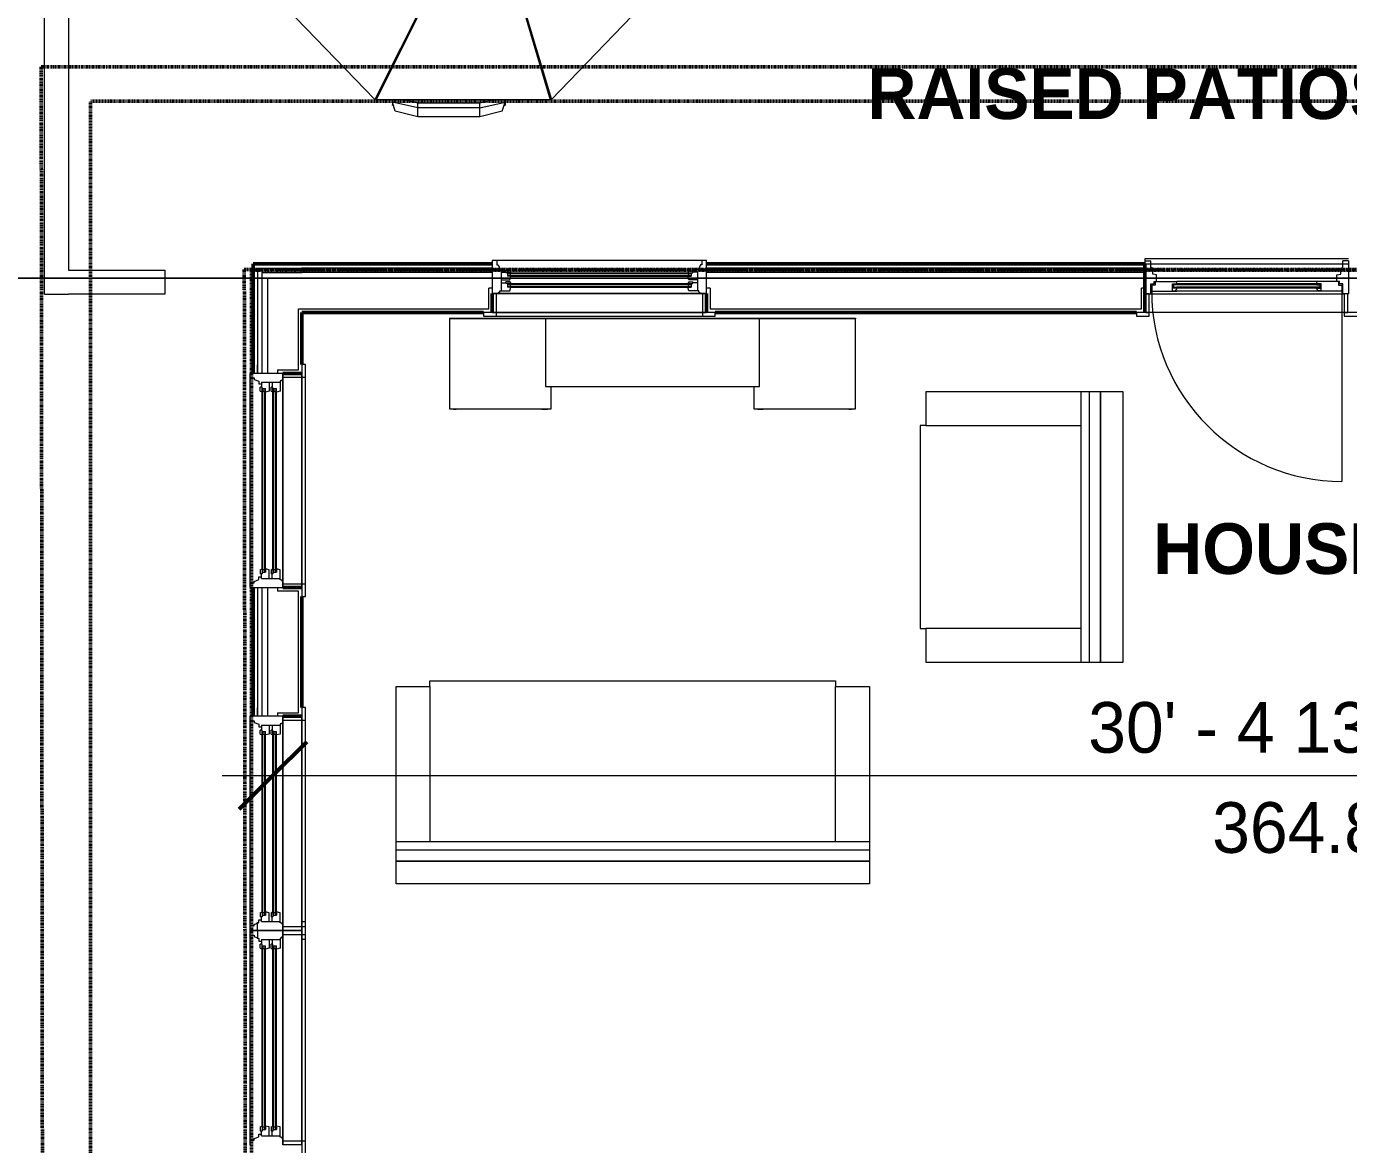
# Model space of a CAD drawing. Header units: inches. Extents: x -4266 to -1814, y 9706 to 12441.
# Drawn here: x -3872.1 to -3637.5, y 11933.4 to 12131.8 of the extents above; entities that cross this region are included whole.
import ezdxf

# ---------------------------------------------------------------- set-up
doc = ezdxf.new("R2010")
doc.units = ezdxf.units.IN
doc.header["$MEASUREMENT"] = 0
doc.linetypes.add('Dash 1_16_', pattern=[0.125, 0.0625, -0.0625])
doc.linetypes.add('Double Dash 3_8_', pattern=[1, 0.375, -0.125, 0.125, -0.125, 0.125, -0.125])
for name, color, linetype, lineweight in [('A-ANNO-DIMS', 211, 'Continuous', 9), ('A-ANNO-DIMS-96', 211, 'Continuous', 9), ('A-ANNO-NOTE', 131, 'Continuous', 9), ('A-DOOR-1', 7, 'Continuous', 9), ('A-DOOR-2', 50, 'Continuous', 20), ('A-DOOR-FRAM-1', 50, 'Continuous', 20), ('A-DOOR-FRAM-2', 7, 'Continuous', 9), ('A-DOOR-GLAZ-1', 7, 'Continuous', 9), ('A-FLOR-2', 10, 'Continuous', 13), ('A-GLAZ-1', 7, 'Continuous', 9), ('A-GLAZ-2', 50, 'Continuous', 20), ('A-WALL-3', 250, 'Continuous', 50), ('A-WALL-4', 10, 'Continuous', 13), ('C-PROP-LINE-1', 250, 'Double Dash 3_8_', 50), ('C-PROP-LINE-2', 91, 'Dash 1_16_', 50), ('G-ANNO-TEXT', 231, 'Continuous', 9), ('I-FURN', 30, 'Continuous', 9), ('I-FURN-1', 7, 'Continuous', 9)]:
    doc.layers.add(name, color=color, linetype=linetype, lineweight=lineweight)
doc.styles.add('Century Gothic', font='ufonts.com_century-gothic.ttf', dxfattribs={"height": 9})
doc.styles.add('Century Gothic_B', font='GOTHICB.TTF', dxfattribs={"height": 9})
doc.dimstyles.new('OD__1_16__Tol__', dxfattribs={"dimscale": 12, "dimtxt": 9.397514, "dimasz": 1, "dimexe": 0.75, "dimexo": 0.5, "dimgap": 0.125, "dimtad": 1, "dimdec": 4, "dimrnd": 0.0625, "dimzin": 3, "dimdsep": 46, "dimlunit": 4, "dimtxsty": 'Century Gothic', "dimblk1": 'OBLIQUE', "dimblk2": 'OBLIQUE', "dimsah": 1, "dimcen": 0.09, "dimdle": 0.75, "dimazin": 0, "dimtfac": 1, "dimtdec": 4, "dimtix": 1, "dimtmove": 0, "dimatfit": 3, "dimfxl": 1, "dimtvp": 1, "dimtfill": 1, "dimfrac": 2, "dimtolj": 1, "dimtzin": 0, "dimarcsym": 2})

# ---------------------------------------------------------------- blocks, each defined once
blk = doc.blocks.new('DIMBLOCK18-FLOOR PLAN - 1ST FLOOR')
at = {"layer": 'A-ANNO-DIMS-96', "lineweight": 50}
for p, q in [((-4038.48, 12087.19), (-4044.48, 12093.19)), ((-4038.48, 12087.19), (-4032.48, 12081.19)), ((-4038.48, 11782.99), (-4044.48, 11788.99)), ((-4038.48, 11782.99), (-4032.48, 11776.99))]:
    blk.add_line(p, q, dxfattribs=at)
at = {"layer": 'A-ANNO-DIMS-96'}
for p, q in [((-2526.32, 12087.19), (-4047.48, 12087.19)), ((-4038.48, 11782.99), (-4038.48, 12087.19)), ((-4038.48, 12087.19), (-2526.32, 12087.19)), ((-3753.32, 11782.99), (-4047.48, 11782.99)), ((-4038.48, 11782.99), (-3753.32, 11782.99))]:
    blk.add_line(p, q, dxfattribs=at)
at = {"layer": 'A-ANNO-DIMS-96', "color": 0, "char_height": 9, "attachment_point": 1, "rotation": 90, "line_spacing_factor": 0.984502, "style": 'Century Gothic', "bg_fill": 3, "box_fill_scale": 1.25, "bg_fill_color": 256, "bg_fill_true_color": 13158600, "bg_fill_transparency": 0}
for s, insert, width in [('25\' - 4 3/16"', (-4051.52, 11900.86), 82.1611), ('304.2', (-4033.75, 11919.35), 37.7691)]:
    blk.add_mtext(s, dxfattribs=dict(at, insert=insert, width=width))
blk = doc.blocks.new('_Oblique')
at = {"color": 0, "linetype": 'ByBlock', "lineweight": -2}
blk.add_line((-0.5, -0.5), (0.5, 0.5), dxfattribs=at)
blk = doc.blocks.new('DIMBLOCK32-FLOOR PLAN - 1ST FLOOR')
at = {"layer": 'A-ANNO-DIMS-96', "lineweight": 50}
for p, q in [((-3828.32, 11998.88), (-3822.32, 12004.88)), ((-3463.52, 11998.88), (-3457.52, 12004.88)), ((-3828.32, 11998.88), (-3834.32, 11992.88)), ((-3463.52, 11998.88), (-3469.52, 11992.88))]:
    blk.add_line(p, q, dxfattribs=at)
at = {"layer": 'A-ANNO-DIMS-96'}
for p, q in [((-3828.32, 12001.37), (-3828.32, 11989.88)), ((-3828.32, 11998.88), (-3828.32, 12001.37)), ((-3463.52, 12001.37), (-3463.52, 11989.88)), ((-3463.52, 11998.88), (-3463.52, 12001.37)), ((-3837.32, 11998.88), (-3463.52, 11998.88))]:
    blk.add_line(p, q, dxfattribs=at)
at = {"layer": 'A-ANNO-DIMS-96', "color": 0, "char_height": 9, "attachment_point": 1, "line_spacing_factor": 0.984502, "style": 'Century Gothic', "bg_fill": 3, "box_fill_scale": 1.25, "bg_fill_color": 256, "bg_fill_true_color": 13158600, "bg_fill_transparency": 0}
for s, insert, width in [('30\' - 4 13/16"', (-3683.66, 12011.92), 90.5741), ('364.8', (-3661.66, 11994.15), 37.7691)]:
    blk.add_mtext(s, dxfattribs=dict(at, insert=insert, width=width))
blk = doc.blocks.new('Outdoor Table01 - 02ZUTB01_dwg-2525485-FLOOR PLAN - 1ST FLOOR')
at = {"layer": 'I-FURN'}
for p, q in [((-11, 40.99), (-11.5, 39.37)), ((-7, 40.37), (-11.5, 39.37)), ((-11.42, 39.62), (-11.5, 40)), ((-11.5, 39.5), (-11.5, 40)), ((-7, 41.99), (-11, 40.99)), ((-7, 41.99), (4, 41.99)), ((-7, 41.99), (-7, 40.37)), ((-7, 40.37), (4, 40.37)), ((-7, 40.37), (-7, 39.5)), ((4, 41.99), (8, 40.99)), ((4, 41.99), (4, 40.37)), ((4, 40.37), (8.5, 39.37)), ((4, 40.37), (4, 39.5)), ((8.5, 39.37), (8, 40.99)), ((8.5, 40), (8.42, 39.62)), ((8.5, 39.5), (8.5, 40)), ((-37.47, 16.26), (-15.64, 38.89)), ((4, 0), (-15.64, 38.89)), ((-15.38, 39), (4, 0)), ((-15.38, 39), (15.49, 39)), ((-11.49, 39.42), (-11.5, 39.5)), ((-11.5, 39.37), (-11.5, 39)), ((-11.42, 39), (-11.46, 39.24)), ((-7, 39.5), (-9.25, 39)), ((4, 39.5), (-7, 39.5)), ((6.25, 39), (4, 39.5)), ((4, 0), (15.49, 39)), ((4, 0), (15.74, 38.89)), ((8.46, 39.24), (8.42, 39)), ((8.5, 39.5), (8.49, 39.42)), ((8.5, 39.37), (8.5, 39)), ((15.74, 38.89), (37.57, 16.26)), ((-11.5, 30.7), (-11.5, 31.19)), ((-7.56, 23.27), (-7.74, 23.24)), ((10.22, 20.61), (10.1, 20.71)), ((4, 0), (-37.57, 16)), ((-37.57, -16), (-37.57, 16)), ((4, 0), (-37.47, 16.26)), ((4, 0), (37.57, 16.26)), ((4, 0), (37.68, 16)), ((37.68, 16), (37.68, -16)), ((-43.99, 6), (-42.99, 10)), ((-41.37, 10.5), (-42.99, 10)), ((-42.37, 6), (-41.37, 10.5)), ((-41.5, 10.5), (-42, 10.5)), ((-42, 10.5), (-41.62, 10.42)), ((-41.42, 10.49), (-41.5, 10.5)), ((-40.56, 10.23), (-41.5, 6)), ((-41.37, 10.5), (-40.5, 10.5)), ((-38.5, 10), (-41.24, 10.46)), ((-40.56, 10.21), (-39.5, 10)), ((-40.5, 10.5), (-40.54, 10.34)), ((-39.7, 10.2), (-40, 10.5)), ((-40, 10.5), (-39, 10.5)), ((-38.5, 10), (-39.5, 10)), ((-38.5, 10), (-39, 10.5)), ((-39, 10.5), (-37.57, 10.5)), ((-39, 10.5), (-37.57, 10.5)), ((-38.5, 10), (-39, 6)), ((-37.57, 10.31), (-38.5, 10)), ((-23.32, 10.71), (-23.39, 10.54)), ((23.61, 9.5), (24, 9.5)), ((37.68, 9.44), (38, 9.5)), ((37.68, 9.5), (38, 9.5)), ((38.99, 9), (37.68, 9.4)), ((20.51, 7.84), (20.45, 7.97)), ((38.37, 5), (37.68, 8.11)), ((38.99, 9), (39.99, 5)), ((-43.99, -5), (-43.99, 6)), ((-43.99, 6), (-42.37, 6)), ((-42.37, -5), (-42.37, 6)), ((-42.37, 6), (-41.5, 6)), ((-41.5, 6), (-41.5, -5)), ((-39, 6), (-39, -5)), ((-37.57, 6), (-39, 6)), ((38.37, 5), (37.68, 5)), ((39.99, 5), (38.37, 5)), ((38.37, 5), (38.37, -6)), ((39.99, 5), (39.99, -6)), ((4, 0), (-37.57, -16)), ((4, 0), (-37.47, -16.26)), ((4, 0), (-15.64, -38.89)), ((4, 0), (-15.38, -39)), ((4, 0), (15.49, -39)), ((4, 0), (37.68, -16)), ((4, 0), (37.57, -16.26)), ((4, 0), (15.74, -38.89)), ((-43.99, -5), (-42.99, -9)), ((-43.99, -5), (-42.37, -5)), ((-42.37, -5), (-41.37, -9.5)), ((-42.37, -5), (-41.5, -5)), ((-41.5, -5), (-40.56, -9.23)), ((-39, -5), (-38.5, -9)), ((-39, -5), (-37.57, -5)), ((38.37, -6), (37.68, -9.11)), ((38.37, -6), (37.68, -6)), ((39.99, -6), (38.37, -6)), ((39.99, -6), (38.99, -10)), ((-42.99, -9), (-41.37, -9.5)), ((-38.5, -9), (-41.24, -9.46)), ((-39.5, -9), (-40.56, -9.21)), ((-40.54, -9.34), (-40.5, -9.5)), ((-40, -9.5), (-39.7, -9.2)), ((-39.5, -9), (-38.5, -9)), ((-39, -9.5), (-38.5, -9)), ((-37.57, -9.31), (-38.5, -9)), ((20.45, -7.97), (20.51, -7.84)), ((-41.62, -9.42), (-42, -9.5)), ((-41.5, -9.5), (-42, -9.5)), ((-41.42, -9.49), (-41.5, -9.5)), ((-41.37, -9.5), (-40.5, -9.5)), ((-39, -9.5), (-40, -9.5)), ((-37.57, -9.5), (-39, -9.5)), ((-37.57, -9.5), (-39, -9.5)), ((-23.39, -10.54), (-23.32, -10.71)), ((25.68, -10.5), (26.1, -10.5)), ((38.99, -10), (37.68, -10.4)), ((38, -10.5), (37.68, -10.44)), ((37.68, -10.5), (38, -10.5)), ((-15.64, -38.89), (-37.47, -16.26)), ((37.57, -16.26), (15.74, -38.89)), ((10.1, -20.71), (10.22, -20.61)), ((-7.74, -23.24), (-7.56, -23.27)), ((-8, -23.77), (-8, -24.14)), ((-12.5, -32.68), (-12.5, -33.2)), ((15.49, -39), (-15.38, -39)), ((-12.5, -39.37), (-12.5, -39)), ((-12, -40.99), (-12.5, -39.37)), ((-8, -40.37), (-12.5, -39.37)), ((-12.49, -39.42), (-12.5, -39.5)), ((-12.5, -39.5), (-12.5, -40)), ((-12.5, -40), (-12.42, -39.62)), ((-12.42, -39), (-12.46, -39.24)), ((-10.25, -39), (-8, -39.5)), ((-8, -39.5), (3, -39.5)), ((-8, -40.37), (-8, -39.5)), ((3, -39.5), (5.25, -39)), ((3, -40.37), (7.5, -39.37)), ((3, -40.37), (3, -39.5)), ((7, -40.99), (7.5, -39.37)), ((7.42, -39), (7.46, -39.24)), ((7.42, -39.62), (7.5, -40)), ((7.49, -39.42), (7.5, -39.5)), ((7.5, -39.37), (7.5, -39)), ((7.5, -39.5), (7.5, -40)), ((-8, -41.99), (-12, -40.99)), ((3, -40.37), (-8, -40.37)), ((-8, -41.99), (-8, -40.37)), ((3, -41.99), (-8, -41.99)), ((3, -41.99), (3, -40.37)), ((7, -40.99), (3, -41.99))]:
    blk.add_line(p, q, dxfattribs=at)

msp = doc.modelspace()

# ---------------------------------------------------------------- linework, layer by layer
at = {"layer": 'C-PROP-LINE-1'}
msp.add_line((-3869.44796, 12124.68951), (-1910.89642, 12124.68951), dxfattribs=at)
at = {"layer": 'C-PROP-LINE-2'}
msp.add_line((-2636.92374, 12118.5894), (-3860.72374, 12118.5894), dxfattribs=at)

# ---------------------------------------------------------------- block references
msp.add_blockref('Outdoor Table01 - 02ZUTB01_dwg-2525485-FLOOR PLAN - 1ST FLOOR', (-3794.63759, 12157.7894))

# ---------------------------------------------------------------- texts
at = {"layer": 'A-ANNO-NOTE', "insert": (-3722.83509, 12124.41167), "char_height": 9, "width": 108.474, "attachment_point": 1, "style": 'Century Gothic_B'}
msp.add_mtext('RAISED PATIOS', dxfattribs=at)

# ---------------------------------------------------------------- dimensions: what is measured, and where the dimension line sits
at = {"layer": 'A-ANNO-DIMS'}
dim = msp.add_linear_dim(base=(-4038.48434, 12087.1894), p1=(-3747.32374, 11782.9894), p2=(-2520.32374, 12087.1894), angle=90, dimstyle='OD__1_16__Tol__', override={"dimpost": '<>\\X', "dimfxl": 1264.146605}, dxfattribs=at)
dim.commit()
dim.dimension.update_dxf_attribs({"geometry": 'DIMBLOCK18-FLOOR PLAN - 1ST FLOOR', "text_midpoint": (-4038.48434, 11935.0894)})

# ---------------------------------------------------------------- next in the draw order: linework, layer by layer
at = {"layer": 'A-DOOR-1'}
msp.add_line((-3638.64874, 12084.84565), (-3638.64874, 12051.09565), dxfattribs=at)
msp.add_arc((-3638.64874, 12084.84565), 33.75, 180, 270, dxfattribs=at)
at = {"layer": 'A-DOOR-2'}
for p, q in [((-3671.78238, 12085.91865), (-3672.39874, 12085.9079)), ((-3672.39874, 12085.9079), (-3672.39874, 12084.84565)), ((-3672.39874, 12084.84565), (-3667.96124, 12084.84565)), ((-3671.78238, 12086.56415), (-3671.78238, 12085.91865)), ((-3671.78238, 12086.56415), (-3667.96124, 12086.56415)), ((-3668.71124, 12086.1579), (-3667.96124, 12086.1579)), ((-3668.71124, 12084.84565), (-3668.71124, 12086.1579)), ((-3667.96124, 12085.4079), (-3668.71124, 12085.4079)), ((-3668.71124, 12084.9079), (-3668.19727, 12084.9079)), ((-3668.71124, 12084.84565), (-3668.71124, 12084.9079)), ((-3668.19727, 12084.9079), (-3667.99224, 12085.1599)), ((-3667.99224, 12085.1599), (-3667.96124, 12085.3459)), ((-3667.96124, 12086.2519), (-3667.99158, 12086.56415)), ((-3643.08624, 12086.5644), (-3667.96124, 12086.5644)), ((-3667.96124, 12086.1579), (-3667.96124, 12086.2519)), ((-3667.96124, 12085.3459), (-3667.96124, 12085.4079)), ((-3643.08624, 12084.84565), (-3667.96124, 12084.84565)), ((-3639.26509, 12086.56415), (-3643.08624, 12086.56415)), ((-3643.08624, 12086.2519), (-3643.05589, 12086.56415)), ((-3643.08624, 12086.1579), (-3643.08624, 12086.2519)), ((-3642.33624, 12086.1579), (-3643.08624, 12086.1579)), ((-3643.08624, 12085.4079), (-3642.33624, 12085.4079)), ((-3643.08624, 12085.3459), (-3643.08624, 12085.4079)), ((-3643.05524, 12085.1599), (-3643.08624, 12085.3459)), ((-3638.64874, 12084.84565), (-3643.08624, 12084.84565)), ((-3642.85021, 12084.9079), (-3643.05524, 12085.1599)), ((-3642.33624, 12084.9079), (-3642.85021, 12084.9079)), ((-3642.33624, 12084.84565), (-3642.33624, 12086.1579)), ((-3642.33624, 12084.84565), (-3642.33624, 12084.9079)), ((-3639.26509, 12086.56415), (-3639.26509, 12085.91865)), ((-3639.26509, 12085.91865), (-3638.64874, 12085.9079)), ((-3638.64874, 12085.9079), (-3638.64874, 12084.84565))]:
    msp.add_line(p, q, dxfattribs=at)
at = {"layer": 'A-DOOR-FRAM-1'}
for p, q in [((-3637.46124, 12090.59565), (-3673.58624, 12090.59565)), ((-3673.58624, 12090.59565), (-3673.58624, 12089.6894)), ((-3673.58624, 12090.2519), (-3673.58624, 12084.3769)), ((-3673.58624, 12090.2519), (-3672.55499, 12090.2519)), ((-3672.55499, 12089.13025), (-3672.55499, 12090.2519)), ((-3638.49249, 12089.13025), (-3638.49249, 12090.2519)), ((-3637.46124, 12090.2519), (-3638.49249, 12090.2519)), ((-3637.46124, 12090.2519), (-3637.46124, 12084.3769)), ((-3675.21124, 12088.9394), (-3673.58624, 12088.9394)), ((-3672.21124, 12088.88955), (-3672.55499, 12089.13025)), ((-3672.21124, 12087.8884), (-3672.21124, 12088.88955)), ((-3671.52374, 12087.73322), (-3672.21124, 12087.8884)), ((-3671.52374, 12086.5959), (-3671.52374, 12087.73322)), ((-3639.52374, 12087.73322), (-3638.83624, 12087.8884)), ((-3639.52374, 12086.5959), (-3639.52374, 12087.73322)), ((-3638.83624, 12088.88955), (-3638.49249, 12089.13025)), ((-3638.83624, 12087.8884), (-3638.83624, 12088.88955)), ((-3672.55499, 12086.1589), (-3671.97624, 12086.1589)), ((-3672.55499, 12084.3769), (-3672.55499, 12086.1589)), ((-3671.97624, 12086.1589), (-3671.97624, 12086.5959)), ((-3671.97624, 12086.5959), (-3671.52374, 12086.5959)), ((-3639.07124, 12086.5959), (-3639.52374, 12086.5959)), ((-3639.07124, 12086.1589), (-3639.07124, 12086.5959)), ((-3638.49249, 12086.1589), (-3639.07124, 12086.1589)), ((-3638.49249, 12084.3769), (-3638.49249, 12086.1589)), ((-3673.21124, 12084.3769), (-3673.58624, 12084.3769)), ((-3673.58624, 12084.3769), (-3672.55499, 12084.3769)), ((-3673.58624, 12084.3769), (-3673.46124, 12084.3769)), ((-3672.83624, 12084.3769), (-3638.21124, 12084.3769)), ((-3637.46124, 12084.3769), (-3638.49249, 12084.3769)), ((-3637.58624, 12084.3769), (-3637.46124, 12084.3769))]:
    msp.add_line(p, q, dxfattribs=at)
at = {"layer": 'A-DOOR-FRAM-2'}
for p, q in [((-3672.83624, 12084.3769), (-3673.46124, 12084.3769)), ((-3673.46124, 12084.3769), (-3673.46124, 12081.0644)), ((-3672.83624, 12081.0644), (-3672.83624, 12084.3769)), ((-3637.58624, 12084.3769), (-3638.21124, 12084.3769)), ((-3638.21124, 12084.3769), (-3638.21124, 12081.0644)), ((-3637.58624, 12081.0644), (-3637.58624, 12084.3769)), ((-3672.83624, 12081.0644), (-3675.08624, 12081.0644)), ((-3675.08624, 12081.0644), (-3675.08624, 12080.4394)), ((-3675.08624, 12080.4394), (-3672.83624, 12080.4394)), ((-3673.46124, 12081.0644), (-3672.83624, 12081.0644)), ((-3672.83624, 12080.4394), (-3672.83624, 12081.0644)), ((-3638.21124, 12081.0644), (-3637.58624, 12081.0644)), ((-3635.96124, 12081.0644), (-3638.21124, 12081.0644)), ((-3638.21124, 12081.0644), (-3638.21124, 12080.4394)), ((-3638.21124, 12080.4394), (-3635.96124, 12080.4394))]:
    msp.add_line(p, q, dxfattribs=at)
at = {"layer": 'A-DOOR-GLAZ-1'}
for p, q in [((-3667.96124, 12086.0019), (-3668.71124, 12086.0019)), ((-3668.71124, 12085.5644), (-3667.96124, 12085.5644)), ((-3668.50124, 12086.0019), (-3668.50124, 12085.5644)), ((-3643.08624, 12086.15815), (-3667.96124, 12086.15815)), ((-3643.08624, 12086.0019), (-3667.96124, 12086.0019)), ((-3643.08624, 12085.5644), (-3667.96124, 12085.5644)), ((-3643.08624, 12085.40815), (-3667.96124, 12085.40815)), ((-3643.08624, 12086.0019), (-3642.33624, 12086.0019)), ((-3642.33624, 12085.5644), (-3643.08624, 12085.5644)), ((-3642.54624, 12086.0019), (-3642.54624, 12085.5644))]:
    msp.add_line(p, q, dxfattribs=at)
at = {"layer": 'A-FLOR-2'}
msp.add_line((-3847.52374, 12087.1894), (-3831.82374, 12087.1894), dxfattribs=at)
at = {"layer": 'A-GLAZ-1'}
for p, q in [((-3786.70342, 12088.0019), (-3786.10967, 12088.0019)), ((-3786.70342, 12087.6269), (-3786.10967, 12087.6269)), ((-3786.23467, 12088.0019), (-3786.23467, 12087.6269)), ((-3786.10967, 12088.1269), (-3754.71124, 12088.1269)), ((-3786.10967, 12088.0019), (-3754.71124, 12088.0019)), ((-3786.10967, 12087.6269), (-3754.71124, 12087.6269)), ((-3786.10967, 12087.5019), (-3754.71124, 12087.5019)), ((-3754.11749, 12088.0019), (-3754.71124, 12088.0019)), ((-3754.11749, 12087.6269), (-3754.71124, 12087.6269)), ((-3754.58624, 12088.0019), (-3754.58624, 12087.6269)), ((-3786.70342, 12086.0644), (-3786.10967, 12086.0644)), ((-3786.70342, 12085.6894), (-3786.10967, 12085.6894)), ((-3786.23467, 12086.0644), (-3786.23467, 12085.6894)), ((-3786.10967, 12086.1894), (-3754.71124, 12086.1894)), ((-3786.10967, 12086.0644), (-3754.71124, 12086.0644)), ((-3786.10967, 12085.6894), (-3754.71124, 12085.6894)), ((-3786.10967, 12085.5644), (-3754.71124, 12085.5644)), ((-3754.11749, 12086.0644), (-3754.71124, 12086.0644)), ((-3754.11749, 12085.6894), (-3754.71124, 12085.6894)), ((-3754.58624, 12086.0644), (-3754.58624, 12085.6894)), ((-3751.46124, 12084.4394), (-3789.35967, 12084.4394)), ((-3789.35967, 12084.4394), (-3789.35967, 12081.0644)), ((-3788.73467, 12084.4394), (-3788.73467, 12081.0644)), ((-3752.08624, 12084.4394), (-3752.08624, 12081.0644)), ((-3751.46124, 12081.0644), (-3751.46124, 12084.4394)), ((-3749.83624, 12081.0644), (-3790.98467, 12081.0644)), ((-3790.98467, 12081.0644), (-3790.98467, 12080.4394)), ((-3790.98467, 12080.4394), (-3749.83624, 12080.4394)), ((-3789.35967, 12081.0644), (-3751.46124, 12081.0644)), ((-3788.73467, 12081.0644), (-3788.73467, 12080.4394)), ((-3752.08624, 12081.0644), (-3752.08624, 12080.4394)), ((-3749.83624, 12080.4394), (-3749.83624, 12081.0644)), ((-3823.19874, 12071.82989), (-3823.19874, 12030.68146)), ((-3822.57374, 12071.82989), (-3823.19874, 12071.82989)), ((-3822.57374, 12030.68146), (-3822.57374, 12071.82989)), ((-3826.57374, 12070.20489), (-3826.57374, 12032.30646)), ((-3823.19874, 12070.20489), (-3826.57374, 12070.20489)), ((-3826.57374, 12069.57989), (-3823.19874, 12069.57989)), ((-3823.19874, 12032.30646), (-3823.19874, 12070.20489)), ((-3823.19874, 12069.57989), (-3822.57374, 12069.57989)), ((-3830.26124, 12035.55646), (-3830.26124, 12066.95489)), ((-3830.13624, 12067.54864), (-3830.13624, 12066.95489)), ((-3830.13624, 12067.07989), (-3829.76124, 12067.07989)), ((-3830.13624, 12035.55646), (-3830.13624, 12066.95489)), ((-3829.76124, 12067.54864), (-3829.76124, 12066.95489)), ((-3829.76124, 12035.55646), (-3829.76124, 12066.95489)), ((-3829.63624, 12035.55646), (-3829.63624, 12066.95489)), ((-3828.32374, 12035.55646), (-3828.32374, 12066.95489)), ((-3828.19874, 12067.54864), (-3828.19874, 12066.95489)), ((-3828.19874, 12067.07989), (-3827.82374, 12067.07989)), ((-3828.19874, 12035.55646), (-3828.19874, 12066.95489)), ((-3827.82374, 12067.54864), (-3827.82374, 12066.95489)), ((-3827.82374, 12035.55646), (-3827.82374, 12066.95489)), ((-3827.69874, 12035.55646), (-3827.69874, 12066.95489)), ((-3830.13624, 12034.96271), (-3830.13624, 12035.55646)), ((-3829.76124, 12034.96271), (-3829.76124, 12035.55646)), ((-3828.19874, 12034.96271), (-3828.19874, 12035.55646)), ((-3827.82374, 12034.96271), (-3827.82374, 12035.55646)), ((-3830.13624, 12035.43146), (-3829.76124, 12035.43146)), ((-3828.19874, 12035.43146), (-3827.82374, 12035.43146)), ((-3826.57374, 12032.93146), (-3823.19874, 12032.93146)), ((-3826.57374, 12032.30646), (-3823.19874, 12032.30646)), ((-3823.19874, 12032.93146), (-3822.57374, 12032.93146)), ((-3823.19874, 12030.68146), (-3822.57374, 12030.68146)), ((-3830.13624, 11974.08393), (-3830.13624, 11974.67768)), ((-3830.13624, 11974.55268), (-3829.76124, 11974.55268)), ((-3829.76124, 11974.08393), (-3829.76124, 11974.67768)), ((-3828.19874, 11974.08393), (-3828.19874, 11974.67768)), ((-3828.19874, 11974.55268), (-3827.82374, 11974.55268)), ((-3827.82374, 11974.08393), (-3827.82374, 11974.67768)), ((-3823.19874, 11972.92611), (-3823.19874, 11931.77768)), ((-3822.57374, 11972.92611), (-3823.19874, 11972.92611)), ((-3822.57374, 11931.77768), (-3822.57374, 11972.92611)), ((-3826.57374, 11972.05268), (-3823.19874, 11972.05268)), ((-3826.57374, 11971.42768), (-3823.19874, 11971.42768)), ((-3826.57374, 11971.30111), (-3826.57374, 11933.40268)), ((-3823.19874, 11971.30111), (-3826.57374, 11971.30111)), ((-3826.57374, 11970.67611), (-3823.19874, 11970.67611)), ((-3823.19874, 11972.05268), (-3822.57374, 11972.05268)), ((-3823.19874, 11933.40268), (-3823.19874, 11971.30111)), ((-3823.19874, 11970.67611), (-3822.57374, 11970.67611)), ((-3830.26124, 11936.65268), (-3830.26124, 11968.05111)), ((-3830.13624, 11968.64486), (-3830.13624, 11968.05111)), ((-3830.13624, 11968.17611), (-3829.76124, 11968.17611)), ((-3830.13624, 11936.65268), (-3830.13624, 11968.05111)), ((-3829.76124, 11968.64486), (-3829.76124, 11968.05111)), ((-3829.76124, 11936.65268), (-3829.76124, 11968.05111)), ((-3829.63624, 11936.65268), (-3829.63624, 11968.05111)), ((-3828.32374, 11936.65268), (-3828.32374, 11968.05111)), ((-3828.19874, 11968.64486), (-3828.19874, 11968.05111)), ((-3828.19874, 11968.17611), (-3827.82374, 11968.17611)), ((-3828.19874, 11936.65268), (-3828.19874, 11968.05111)), ((-3827.82374, 11968.64486), (-3827.82374, 11968.05111)), ((-3827.82374, 11936.65268), (-3827.82374, 11968.05111)), ((-3827.69874, 11936.65268), (-3827.69874, 11968.05111)), ((-3823.19874, 11969.80268), (-3822.57374, 11969.80268)), ((-3830.13624, 11936.05893), (-3830.13624, 11936.65268)), ((-3830.13624, 11936.52768), (-3829.76124, 11936.52768)), ((-3829.76124, 11936.05893), (-3829.76124, 11936.65268)), ((-3828.19874, 11936.05893), (-3828.19874, 11936.65268)), ((-3828.19874, 11936.52768), (-3827.82374, 11936.52768)), ((-3827.82374, 11936.05893), (-3827.82374, 11936.65268)), ((-3826.57374, 11934.02768), (-3823.19874, 11934.02768)), ((-3826.57374, 11933.40268), (-3823.19874, 11933.40268)), ((-3823.19874, 11934.02768), (-3822.57374, 11934.02768))]:
    msp.add_line(p, q, dxfattribs=at)
at = {"layer": 'A-GLAZ-2'}
for p, q in [((-3751.39874, 12090.3144), (-3789.42217, 12090.3144)), ((-3789.42217, 12090.3144), (-3789.42217, 12084.4394)), ((-3788.60967, 12090.3144), (-3788.60967, 12089.5019)), ((-3788.60967, 12089.5019), (-3788.33499, 12089.5019)), ((-3788.33499, 12089.5019), (-3788.01592, 12088.6894)), ((-3752.48592, 12089.5019), (-3752.80499, 12088.6894)), ((-3752.21124, 12089.5019), (-3752.48592, 12089.5019)), ((-3752.21124, 12090.3144), (-3752.21124, 12089.5019)), ((-3751.39874, 12084.4394), (-3751.39874, 12090.3144)), ((-3789.42217, 12088.9394), (-3790.92217, 12088.9394)), ((-3788.01592, 12088.6894), (-3787.54717, 12088.6894)), ((-3787.82842, 12088.2519), (-3786.98467, 12088.2519)), ((-3787.82842, 12088.2519), (-3787.82842, 12084.9394)), ((-3787.54717, 12088.6894), (-3787.54717, 12088.2519)), ((-3786.26592, 12088.47065), (-3786.98467, 12088.47065)), ((-3786.98467, 12088.1269), (-3786.98467, 12088.47065)), ((-3786.1128, 12088.1269), (-3786.98467, 12088.1269)), ((-3786.70342, 12088.1269), (-3786.70342, 12087.5019)), ((-3786.10967, 12087.5019), (-3786.70342, 12087.5019)), ((-3786.26592, 12088.47065), (-3786.1128, 12088.1269)), ((-3786.26592, 12086.8769), (-3786.10967, 12087.5019)), ((-3754.71124, 12087.5019), (-3754.11749, 12087.5019)), ((-3754.55499, 12086.8769), (-3754.71124, 12087.5019)), ((-3754.55499, 12088.47065), (-3754.70811, 12088.1269)), ((-3754.70811, 12088.1269), (-3753.83624, 12088.1269)), ((-3754.55499, 12088.47065), (-3753.83624, 12088.47065)), ((-3754.11749, 12088.1269), (-3754.11749, 12087.5019)), ((-3753.83624, 12088.1269), (-3753.83624, 12088.47065)), ((-3752.99249, 12088.2519), (-3753.83624, 12088.2519)), ((-3753.27374, 12088.6894), (-3753.27374, 12088.2519)), ((-3752.80499, 12088.6894), (-3753.27374, 12088.6894)), ((-3752.99249, 12088.2519), (-3752.99249, 12084.9394)), ((-3751.39874, 12088.9394), (-3749.89874, 12088.9394)), ((-3788.07842, 12084.71956), (-3788.07842, 12084.9394)), ((-3788.07842, 12084.9394), (-3786.26592, 12084.9394)), ((-3787.82842, 12086.8769), (-3786.26592, 12086.8769)), ((-3787.82842, 12086.3144), (-3786.98467, 12086.3144)), ((-3786.26592, 12086.53315), (-3786.98467, 12086.53315)), ((-3786.98467, 12086.1894), (-3786.98467, 12086.53315)), ((-3786.1128, 12086.1894), (-3786.98467, 12086.1894)), ((-3786.70342, 12086.1894), (-3786.70342, 12085.5644)), ((-3786.10967, 12085.5644), (-3786.70342, 12085.5644)), ((-3786.26592, 12086.53315), (-3786.1128, 12086.1894)), ((-3786.26592, 12084.9394), (-3786.10967, 12085.5644)), ((-3754.71124, 12085.5644), (-3754.11749, 12085.5644)), ((-3754.55499, 12084.9394), (-3754.71124, 12085.5644)), ((-3754.55499, 12086.53315), (-3754.70811, 12086.1894)), ((-3754.70811, 12086.1894), (-3753.83624, 12086.1894)), ((-3752.99249, 12086.8769), (-3754.55499, 12086.8769)), ((-3754.55499, 12086.53315), (-3753.83624, 12086.53315)), ((-3752.74249, 12084.9394), (-3754.55499, 12084.9394)), ((-3754.11749, 12086.1894), (-3754.11749, 12085.5644)), ((-3753.83624, 12086.1894), (-3753.83624, 12086.53315)), ((-3752.99249, 12086.3144), (-3753.83624, 12086.3144)), ((-3752.74249, 12084.71956), (-3752.74249, 12084.9394)), ((-3789.42217, 12084.4394), (-3751.39874, 12084.4394)), ((-3788.07842, 12084.71956), (-3788.41231, 12084.4394)), ((-3752.74249, 12084.71956), (-3752.4086, 12084.4394)), ((-3831.07374, 12070.26739), (-3831.07374, 12071.76739)), ((-3832.44874, 12070.26739), (-3832.44874, 12032.24396)), ((-3826.57374, 12070.26739), (-3832.44874, 12070.26739)), ((-3832.44874, 12069.45489), (-3831.63624, 12069.45489)), ((-3831.63624, 12069.45489), (-3831.63624, 12069.18021)), ((-3831.63624, 12069.18021), (-3830.82374, 12068.86114)), ((-3830.82374, 12068.86114), (-3830.82374, 12068.39239)), ((-3830.82374, 12068.39239), (-3830.38624, 12068.39239)), ((-3830.38624, 12068.67364), (-3830.38624, 12067.82989)), ((-3830.38624, 12068.67364), (-3827.07374, 12068.67364)), ((-3829.01124, 12068.67364), (-3829.01124, 12067.11114)), ((-3828.44874, 12068.67364), (-3828.44874, 12067.82989)), ((-3826.8539, 12068.92364), (-3827.07374, 12068.92364)), ((-3827.07374, 12068.92364), (-3827.07374, 12067.11114)), ((-3826.8539, 12068.92364), (-3826.57374, 12069.25752)), ((-3826.57374, 12032.24396), (-3826.57374, 12070.26739)), ((-3830.60499, 12067.11114), (-3830.60499, 12067.82989)), ((-3830.26124, 12067.82989), (-3830.60499, 12067.82989)), ((-3830.60499, 12067.11114), (-3830.26124, 12066.95802)), ((-3830.26124, 12066.95802), (-3830.26124, 12067.82989)), ((-3830.26124, 12067.54864), (-3829.63624, 12067.54864)), ((-3829.63624, 12066.95489), (-3829.63624, 12067.54864)), ((-3829.01124, 12067.11114), (-3829.63624, 12066.95489)), ((-3828.66749, 12067.11114), (-3828.66749, 12067.82989)), ((-3828.32374, 12067.82989), (-3828.66749, 12067.82989)), ((-3828.66749, 12067.11114), (-3828.32374, 12066.95802)), ((-3828.32374, 12066.95802), (-3828.32374, 12067.82989)), ((-3828.32374, 12067.54864), (-3827.69874, 12067.54864)), ((-3827.69874, 12066.95489), (-3827.69874, 12067.54864)), ((-3827.07374, 12067.11114), (-3827.69874, 12066.95489)), ((-3830.60499, 12035.40021), (-3830.26124, 12035.55333)), ((-3830.26124, 12035.55333), (-3830.26124, 12034.68146)), ((-3829.63624, 12035.55646), (-3829.63624, 12034.96271)), ((-3829.01124, 12035.40021), (-3829.63624, 12035.55646)), ((-3828.66749, 12035.40021), (-3828.32374, 12035.55333)), ((-3828.32374, 12035.55333), (-3828.32374, 12034.68146)), ((-3827.69874, 12035.55646), (-3827.69874, 12034.96271)), ((-3827.07374, 12035.40021), (-3827.69874, 12035.55646)), ((-3831.63624, 12033.33114), (-3830.82374, 12033.65021)), ((-3831.63624, 12033.05646), (-3831.63624, 12033.33114)), ((-3830.82374, 12034.11896), (-3830.38624, 12034.11896)), ((-3830.82374, 12033.65021), (-3830.82374, 12034.11896)), ((-3830.60499, 12035.40021), (-3830.60499, 12034.68146)), ((-3830.26124, 12034.68146), (-3830.60499, 12034.68146)), ((-3830.38624, 12033.83771), (-3830.38624, 12034.68146)), ((-3830.38624, 12033.83771), (-3827.07374, 12033.83771)), ((-3830.26124, 12034.96271), (-3829.63624, 12034.96271)), ((-3829.01124, 12033.83771), (-3829.01124, 12035.40021)), ((-3828.66749, 12035.40021), (-3828.66749, 12034.68146)), ((-3828.32374, 12034.68146), (-3828.66749, 12034.68146)), ((-3828.44874, 12033.83771), (-3828.44874, 12034.68146)), ((-3828.32374, 12034.96271), (-3827.69874, 12034.96271)), ((-3827.07374, 12033.58771), (-3827.07374, 12035.40021)), ((-3826.8539, 12033.58771), (-3827.07374, 12033.58771)), ((-3826.8539, 12033.58771), (-3826.57374, 12033.25382)), ((-3832.44874, 12033.05646), (-3831.63624, 12033.05646)), ((-3832.44874, 12032.24396), (-3826.57374, 12032.24396)), ((-3831.07374, 12032.24396), (-3831.07374, 12030.74396)), ((-3830.60499, 11974.52143), (-3830.26124, 11974.67455)), ((-3830.60499, 11974.52143), (-3830.60499, 11973.80268)), ((-3830.26124, 11974.67455), (-3830.26124, 11973.80268)), ((-3829.63624, 11974.67768), (-3829.63624, 11974.08393)), ((-3829.01124, 11974.52143), (-3829.63624, 11974.67768)), ((-3829.01124, 11972.95893), (-3829.01124, 11974.52143)), ((-3828.66749, 11974.52143), (-3828.32374, 11974.67455)), ((-3828.66749, 11974.52143), (-3828.66749, 11973.80268)), ((-3828.32374, 11974.67455), (-3828.32374, 11973.80268)), ((-3827.69874, 11974.67768), (-3827.69874, 11974.08393)), ((-3827.07374, 11974.52143), (-3827.69874, 11974.67768)), ((-3827.07374, 11972.70893), (-3827.07374, 11974.52143)), ((-3832.44874, 11972.17768), (-3831.63624, 11972.17768)), ((-3831.63624, 11972.45236), (-3830.82374, 11972.77143)), ((-3831.63624, 11972.17768), (-3831.63624, 11972.45236)), ((-3831.07374, 11971.36361), (-3831.07374, 11972.86361)), ((-3830.82374, 11973.24018), (-3830.38624, 11973.24018)), ((-3830.82374, 11972.77143), (-3830.82374, 11973.24018)), ((-3830.26124, 11973.80268), (-3830.60499, 11973.80268)), ((-3830.38624, 11972.95893), (-3830.38624, 11973.80268)), ((-3830.38624, 11972.95893), (-3827.07374, 11972.95893)), ((-3830.26124, 11974.08393), (-3829.63624, 11974.08393)), ((-3828.32374, 11973.80268), (-3828.66749, 11973.80268)), ((-3828.44874, 11972.95893), (-3828.44874, 11973.80268)), ((-3828.32374, 11974.08393), (-3827.69874, 11974.08393)), ((-3826.8539, 11972.70893), (-3827.07374, 11972.70893)), ((-3826.8539, 11972.70893), (-3826.57374, 11972.37505)), ((-3832.44874, 11971.36518), (-3826.57374, 11971.36518)), ((-3832.44874, 11971.36361), (-3832.44874, 11933.34018)), ((-3826.57374, 11971.36361), (-3832.44874, 11971.36361)), ((-3832.44874, 11970.55111), (-3831.63624, 11970.55111)), ((-3831.63624, 11970.55111), (-3831.63624, 11970.27643)), ((-3831.63624, 11970.27643), (-3830.82374, 11969.95736)), ((-3831.07374, 11971.36518), (-3831.07374, 11969.86518)), ((-3830.82374, 11969.95736), (-3830.82374, 11969.48861)), ((-3826.8539, 11970.01986), (-3827.07374, 11970.01986)), ((-3827.07374, 11970.01986), (-3827.07374, 11968.20736)), ((-3826.8539, 11970.01986), (-3826.57374, 11970.35375)), ((-3826.57374, 11933.34018), (-3826.57374, 11971.36361)), ((-3830.82374, 11969.48861), (-3830.38624, 11969.48861)), ((-3830.60499, 11968.20736), (-3830.60499, 11968.92611)), ((-3830.26124, 11968.92611), (-3830.60499, 11968.92611)), ((-3830.60499, 11968.20736), (-3830.26124, 11968.05424)), ((-3830.38624, 11969.76986), (-3830.38624, 11968.92611)), ((-3830.38624, 11969.76986), (-3827.07374, 11969.76986)), ((-3830.26124, 11968.05424), (-3830.26124, 11968.92611)), ((-3830.26124, 11968.64486), (-3829.63624, 11968.64486)), ((-3829.63624, 11968.05111), (-3829.63624, 11968.64486)), ((-3829.01124, 11968.20736), (-3829.63624, 11968.05111)), ((-3829.01124, 11969.76986), (-3829.01124, 11968.20736)), ((-3828.66749, 11968.20736), (-3828.66749, 11968.92611)), ((-3828.32374, 11968.92611), (-3828.66749, 11968.92611)), ((-3828.66749, 11968.20736), (-3828.32374, 11968.05424)), ((-3828.44874, 11969.76986), (-3828.44874, 11968.92611)), ((-3828.32374, 11968.05424), (-3828.32374, 11968.92611)), ((-3828.32374, 11968.64486), (-3827.69874, 11968.64486)), ((-3827.69874, 11968.05111), (-3827.69874, 11968.64486)), ((-3827.07374, 11968.20736), (-3827.69874, 11968.05111)), ((-3831.63624, 11934.42736), (-3830.82374, 11934.74643)), ((-3830.82374, 11935.21518), (-3830.38624, 11935.21518)), ((-3830.82374, 11934.74643), (-3830.82374, 11935.21518)), ((-3830.60499, 11936.49643), (-3830.26124, 11936.64955)), ((-3830.60499, 11936.49643), (-3830.60499, 11935.77768)), ((-3830.26124, 11935.77768), (-3830.60499, 11935.77768)), ((-3830.38624, 11934.93393), (-3830.38624, 11935.77768)), ((-3830.38624, 11934.93393), (-3827.07374, 11934.93393)), ((-3830.26124, 11936.64955), (-3830.26124, 11935.77768)), ((-3830.26124, 11936.05893), (-3829.63624, 11936.05893)), ((-3829.63624, 11936.65268), (-3829.63624, 11936.05893)), ((-3829.01124, 11936.49643), (-3829.63624, 11936.65268)), ((-3829.01124, 11934.93393), (-3829.01124, 11936.49643)), ((-3828.66749, 11936.49643), (-3828.32374, 11936.64955)), ((-3828.66749, 11936.49643), (-3828.66749, 11935.77768)), ((-3828.32374, 11935.77768), (-3828.66749, 11935.77768)), ((-3828.44874, 11934.93393), (-3828.44874, 11935.77768)), ((-3828.32374, 11936.64955), (-3828.32374, 11935.77768)), ((-3828.32374, 11936.05893), (-3827.69874, 11936.05893)), ((-3827.69874, 11936.65268), (-3827.69874, 11936.05893)), ((-3827.07374, 11936.49643), (-3827.69874, 11936.65268)), ((-3827.07374, 11934.68393), (-3827.07374, 11936.49643)), ((-3826.8539, 11934.68393), (-3827.07374, 11934.68393)), ((-3826.8539, 11934.68393), (-3826.57374, 11934.35005)), ((-3832.44874, 11934.15268), (-3831.63624, 11934.15268)), ((-3831.63624, 11934.15268), (-3831.63624, 11934.42736))]:
    msp.add_line(p, q, dxfattribs=at)
at = {"layer": 'A-WALL-3'}
for p, q in [((-3831.82374, 12089.6894), (-3831.82374, 12070.26739)), ((-3831.07374, 12089.6894), (-3831.82374, 12089.6894)), ((-3823.19874, 12089.6894), (-3831.07374, 12089.6894)), ((-3789.42217, 12089.6894), (-3823.19874, 12089.6894)), ((-3673.58624, 12089.6894), (-3751.39874, 12089.6894)), ((-3673.58624, 12081.0644), (-3673.58624, 12089.6894)), ((-3789.42217, 12081.0644), (-3789.42217, 12084.4394)), ((-3751.39874, 12084.4394), (-3751.39874, 12081.0644)), ((-3823.19874, 12071.82989), (-3823.19874, 12081.0644)), ((-3823.19874, 12081.0644), (-3790.98467, 12081.0644)), ((-3749.83624, 12081.0644), (-3675.08624, 12081.0644)), ((-3826.57374, 12070.26739), (-3823.19874, 12070.26739)), ((-3823.19874, 12032.24396), (-3826.57374, 12032.24396))]:
    msp.add_line(p, q, dxfattribs=at)
at = {"layer": 'A-WALL-4'}
for p, q in [((-3868.84874, 12084.3394), (-3868.84874, 12218.4644)), ((-3864.59874, 12218.4644), (-3864.59874, 12088.5894)), ((-3673.58624, 12089.6894), (-3637.46124, 12089.6894)), ((-3864.59874, 12088.5894), (-3847.52374, 12088.5894)), ((-3847.52374, 12088.5894), (-3847.52374, 12084.3394)), ((-3831.07374, 12088.9394), (-3831.07374, 12070.26739)), ((-3831.07374, 12088.9394), (-3830.32374, 12088.9394)), ((-3830.32374, 12088.9394), (-3823.19874, 12088.9394)), ((-3830.32374, 12088.1894), (-3830.32374, 12070.26739)), ((-3830.32374, 12088.1894), (-3829.32374, 12088.1894)), ((-3829.32374, 12088.1894), (-3823.19874, 12088.1894)), ((-3829.32374, 12087.1894), (-3829.32374, 12070.26739)), ((-3829.32374, 12087.1894), (-3823.82374, 12087.1894)), ((-3823.82374, 12087.1894), (-3823.19874, 12087.1894)), ((-3789.42217, 12088.9394), (-3823.19874, 12088.9394)), ((-3789.42217, 12088.1894), (-3823.19874, 12088.1894)), ((-3789.42217, 12087.1894), (-3823.19874, 12087.1894)), ((-3673.58624, 12088.9394), (-3751.39874, 12088.9394)), ((-3673.58624, 12088.1894), (-3751.39874, 12088.1894)), ((-3673.58624, 12087.1894), (-3751.39874, 12087.1894)), ((-3789.42217, 12085.3769), (-3790.04717, 12085.3769)), ((-3790.04717, 12081.6894), (-3790.04717, 12085.3769)), ((-3750.77374, 12085.3769), (-3751.39874, 12085.3769)), ((-3750.77374, 12085.3769), (-3750.77374, 12081.6894)), ((-3674.21124, 12081.6894), (-3674.21124, 12085.3769)), ((-3673.58624, 12085.3769), (-3674.21124, 12085.3769)), ((-3868.84874, 12084.3394), (-3864.59874, 12084.3394)), ((-3847.52374, 12084.3394), (-3864.59874, 12084.3394)), ((-3823.82374, 12070.89239), (-3823.82374, 12081.6894)), ((-3823.82374, 12081.6894), (-3823.19874, 12081.6894)), ((-3823.19874, 12081.6894), (-3790.04717, 12081.6894)), ((-3750.77374, 12081.6894), (-3674.21124, 12081.6894)), ((-3638.21124, 12081.0644), (-3672.83624, 12081.0644)), ((-3827.51124, 12070.89239), (-3823.82374, 12070.89239)), ((-3827.51124, 12070.89239), (-3827.51124, 12070.26739)), ((-3827.51124, 12032.24396), (-3827.51124, 12031.61896)), ((-3823.82374, 12031.61896), (-3827.51124, 12031.61896))]:
    msp.add_line(p, q, dxfattribs=at)
at = {"layer": 'C-PROP-LINE-1'}
for p, q in [((-3869.44796, 12124.68951), (-3867.12227, 9890.97905)), ((-3833.41046, 12088.68951), (-1910.89642, 12088.68951))]:
    msp.add_line(p, q, dxfattribs=at)
at = {"layer": 'C-PROP-LINE-2'}
for p, q in [((-3860.72374, 11547.5894), (-3860.72374, 12118.5894)), ((-2099.26202, 12088.5894), (-3832.16202, 12088.5894))]:
    msp.add_line(p, q, dxfattribs=at)
at = {"layer": 'I-FURN'}
for p, q in [((-3684.98344, 12066.9894), (-3712.48344, 12066.9894)), ((-3712.48344, 12066.9894), (-3712.48344, 12060.9894)), ((-3681.48344, 12066.9894), (-3684.98344, 12066.9894)), ((-3684.98344, 12066.9894), (-3684.98344, 12018.9894)), ((-3683.48344, 12066.9894), (-3683.48344, 12018.9894)), ((-3681.48344, 12066.9894), (-3681.48344, 12018.9894)), ((-3681.48344, 12018.9894), (-3681.48344, 12066.9894)), ((-3712.48344, 12060.9894), (-3713.48344, 12060.9894)), ((-3713.48344, 12060.9894), (-3713.48344, 12024.9894)), ((-3712.48344, 12060.9894), (-3684.98344, 12060.9894)), ((-3713.48344, 12024.9894), (-3712.48344, 12024.9894)), ((-3684.98344, 12024.9894), (-3712.48344, 12024.9894)), ((-3712.48344, 12024.9894), (-3712.48344, 12018.9894)), ((-3712.48344, 12018.9894), (-3684.98344, 12018.9894)), ((-3684.98344, 12018.9894), (-3681.48344, 12018.9894)), ((-3800.48344, 12015.6644), (-3728.48344, 12015.6644))]:
    msp.add_line(p, q, dxfattribs=at)
at = {"layer": 'I-FURN-1'}
for p, q in [((-3796.97317, 12080.0644), (-3779.97317, 12080.0644)), ((-3796.97317, 12080.0644), (-3796.97317, 12079.9394)), ((-3779.97317, 12079.9394), (-3796.97317, 12079.9394)), ((-3796.97317, 12079.9394), (-3796.97317, 12063.9394)), ((-3779.97317, 12079.9394), (-3796.97317, 12079.9394)), ((-3779.97317, 12080.0644), (-3741.97317, 12080.0644)), ((-3779.97317, 12079.9394), (-3779.97317, 12080.0644)), ((-3741.97317, 12079.9394), (-3779.97317, 12079.9394)), ((-3779.97317, 12079.9394), (-3779.97317, 12067.9394)), ((-3741.97317, 12079.9394), (-3779.97317, 12079.9394)), ((-3741.97317, 12080.0644), (-3724.97317, 12080.0644)), ((-3741.97317, 12080.0644), (-3741.97317, 12079.9394)), ((-3724.97317, 12079.9394), (-3741.97317, 12079.9394)), ((-3741.97317, 12067.9394), (-3741.97317, 12079.9394)), ((-3724.97317, 12079.9394), (-3741.97317, 12079.9394)), ((-3724.97317, 12080.0644), (-3724.97317, 12079.9394)), ((-3724.97317, 12063.9394), (-3724.97317, 12079.9394)), ((-3779.97317, 12067.9394), (-3741.97317, 12067.9394)), ((-3778.97317, 12063.9394), (-3778.97317, 12067.9394)), ((-3742.97317, 12067.9394), (-3742.97317, 12063.9394)), ((-3677.48344, 12066.9894), (-3681.48344, 12066.9894)), ((-3677.48344, 12018.9894), (-3677.48344, 12066.9894)), ((-3796.97317, 12063.9394), (-3778.97317, 12063.9394)), ((-3796.31267, 12063.90834), (-3795.82356, 12063.90834)), ((-3795.82356, 12063.90834), (-3795.82356, 12063.93948)), ((-3780.63055, 12063.93948), (-3780.63055, 12063.90759)), ((-3780.63055, 12063.90759), (-3779.63607, 12063.90759)), ((-3779.63607, 12063.90759), (-3779.63607, 12063.93948)), ((-3742.97317, 12063.9394), (-3724.97317, 12063.9394)), ((-3742.31027, 12063.93948), (-3742.31027, 12063.90759)), ((-3742.31027, 12063.90759), (-3741.31579, 12063.90759)), ((-3741.31579, 12063.90759), (-3741.31579, 12063.93948)), ((-3726.12278, 12063.93948), (-3726.12278, 12063.90834)), ((-3726.12278, 12063.90834), (-3725.63367, 12063.90834)), ((-3681.48344, 12018.9894), (-3677.48344, 12018.9894)), ((-3722.48344, 11979.6644), (-3806.48344, 11979.6644))]:
    msp.add_line(p, q, dxfattribs=at)

# ---------------------------------------------------------------- next in the draw order: texts
at = {"layer": 'G-ANNO-TEXT', "insert": (-3672.11346, 12043.65806), "char_height": 9, "width": 136.956, "attachment_point": 1, "style": 'Century Gothic_B'}
msp.add_mtext('HOUSE GAS METER', dxfattribs=at)

# ---------------------------------------------------------------- next in the draw order: dimensions: what is measured, and where the dimension line sits
at = {"layer": 'A-ANNO-DIMS'}
dim = msp.add_linear_dim(base=(-3463.52374, 11998.88413), p1=(-3828.32374, 12007.36941), p2=(-3463.52374, 12007.36941), dimstyle='OD__1_16__Tol__', override={"dimpost": '<>\\X', "dimfxl": 364.8}, dxfattribs=at)
dim.commit()
dim.dimension.update_dxf_attribs({"geometry": 'DIMBLOCK32-FLOOR PLAN - 1ST FLOOR', "text_midpoint": (-3645.92374, 11998.88413)})

# ---------------------------------------------------------------- next in the draw order: linework, layer by layer
at = {"layer": 'A-GLAZ-1'}
for p, q in [((-3823.19874, 12010.95111), (-3823.19874, 11969.80268)), ((-3822.57374, 12010.95111), (-3823.19874, 12010.95111)), ((-3822.57374, 11969.80268), (-3822.57374, 12010.95111)), ((-3826.57374, 12009.32611), (-3826.57374, 11971.42768)), ((-3823.19874, 12009.32611), (-3826.57374, 12009.32611)), ((-3826.57374, 12008.70111), (-3823.19874, 12008.70111)), ((-3823.19874, 11971.42768), (-3823.19874, 12009.32611)), ((-3823.19874, 12008.70111), (-3822.57374, 12008.70111)), ((-3830.26124, 11974.67768), (-3830.26124, 12006.07611)), ((-3830.13624, 12006.66986), (-3830.13624, 12006.07611)), ((-3830.13624, 12006.20111), (-3829.76124, 12006.20111)), ((-3830.13624, 11974.67768), (-3830.13624, 12006.07611)), ((-3829.76124, 12006.66986), (-3829.76124, 12006.07611)), ((-3829.76124, 11974.67768), (-3829.76124, 12006.07611)), ((-3829.63624, 11974.67768), (-3829.63624, 12006.07611)), ((-3828.32374, 11974.67768), (-3828.32374, 12006.07611)), ((-3828.19874, 12006.66986), (-3828.19874, 12006.07611)), ((-3828.19874, 12006.20111), (-3827.82374, 12006.20111)), ((-3828.19874, 11974.67768), (-3828.19874, 12006.07611)), ((-3827.82374, 12006.66986), (-3827.82374, 12006.07611)), ((-3827.82374, 11974.67768), (-3827.82374, 12006.07611)), ((-3827.69874, 11974.67768), (-3827.69874, 12006.07611))]:
    msp.add_line(p, q, dxfattribs=at)
at = {"layer": 'A-GLAZ-2'}
for p, q in [((-3831.07374, 12009.38861), (-3831.07374, 12010.88861)), ((-3832.44874, 12009.38861), (-3832.44874, 11971.36518)), ((-3826.57374, 12009.38861), (-3832.44874, 12009.38861)), ((-3832.44874, 12008.57611), (-3831.63624, 12008.57611)), ((-3831.63624, 12008.57611), (-3831.63624, 12008.30143)), ((-3831.63624, 12008.30143), (-3830.82374, 12007.98236)), ((-3830.82374, 12007.98236), (-3830.82374, 12007.51361)), ((-3830.82374, 12007.51361), (-3830.38624, 12007.51361)), ((-3830.38624, 12007.79486), (-3830.38624, 12006.95111)), ((-3830.38624, 12007.79486), (-3827.07374, 12007.79486)), ((-3829.01124, 12007.79486), (-3829.01124, 12006.23236)), ((-3828.44874, 12007.79486), (-3828.44874, 12006.95111)), ((-3826.8539, 12008.04486), (-3827.07374, 12008.04486)), ((-3827.07374, 12008.04486), (-3827.07374, 12006.23236)), ((-3826.8539, 12008.04486), (-3826.57374, 12008.37875)), ((-3826.57374, 11971.36518), (-3826.57374, 12009.38861)), ((-3830.60499, 12006.23236), (-3830.60499, 12006.95111)), ((-3830.26124, 12006.95111), (-3830.60499, 12006.95111)), ((-3830.60499, 12006.23236), (-3830.26124, 12006.07924)), ((-3830.26124, 12006.07924), (-3830.26124, 12006.95111)), ((-3830.26124, 12006.66986), (-3829.63624, 12006.66986)), ((-3829.63624, 12006.07611), (-3829.63624, 12006.66986)), ((-3829.01124, 12006.23236), (-3829.63624, 12006.07611)), ((-3828.66749, 12006.23236), (-3828.66749, 12006.95111)), ((-3828.32374, 12006.95111), (-3828.66749, 12006.95111)), ((-3828.66749, 12006.23236), (-3828.32374, 12006.07924)), ((-3828.32374, 12006.07924), (-3828.32374, 12006.95111)), ((-3828.32374, 12006.66986), (-3827.69874, 12006.66986)), ((-3827.69874, 12006.07611), (-3827.69874, 12006.66986)), ((-3827.07374, 12006.23236), (-3827.69874, 12006.07611))]:
    msp.add_line(p, q, dxfattribs=at)
at = {"layer": 'A-WALL-3'}
for p, q in [((-3831.82374, 12032.24396), (-3831.82374, 12009.38861)), ((-3823.19874, 12010.95111), (-3823.19874, 12030.68146)), ((-3826.57374, 12009.38861), (-3823.19874, 12009.38861))]:
    msp.add_line(p, q, dxfattribs=at)
at = {"layer": 'A-WALL-4'}
for p, q in [((-3831.07374, 12032.24396), (-3831.07374, 12009.38861)), ((-3830.32374, 12032.24396), (-3830.32374, 12009.38861)), ((-3829.32374, 12032.24396), (-3829.32374, 12009.38861)), ((-3823.82374, 12010.01361), (-3823.82374, 12031.61896)), ((-3827.51124, 12010.01361), (-3827.51124, 12009.38861)), ((-3827.51124, 12010.01361), (-3823.82374, 12010.01361))]:
    msp.add_line(p, q, dxfattribs=at)
at = {"layer": 'C-PROP-LINE-1'}
msp.add_line((-3833.41046, 12088.68951), (-3830.99429, 9768.08086), dxfattribs=at)
at = {"layer": 'C-PROP-LINE-2'}
msp.add_line((-3832.16202, 10010.0894), (-3832.16202, 12088.5894), dxfattribs=at)
at = {"layer": 'I-FURN'}
for p, q in [((-3806.48344, 12014.6644), (-3800.48344, 12014.6644)), ((-3806.48344, 11987.1644), (-3806.48344, 12014.6644)), ((-3800.48344, 12014.6644), (-3800.48344, 12015.6644)), ((-3800.48344, 12014.6644), (-3800.48344, 11987.1644)), ((-3728.48344, 12015.6644), (-3728.48344, 12014.6644)), ((-3728.48344, 12014.6644), (-3722.48344, 12014.6644)), ((-3728.48344, 11987.1644), (-3728.48344, 12014.6644)), ((-3722.48344, 12014.6644), (-3722.48344, 11987.1644)), ((-3806.48344, 11987.1644), (-3722.48344, 11987.1644)), ((-3806.48344, 11983.6644), (-3806.48344, 11987.1644)), ((-3722.48344, 11987.1644), (-3722.48344, 11983.6644)), ((-3806.48344, 11985.6644), (-3722.48344, 11985.6644)), ((-3806.48344, 11983.6644), (-3722.48344, 11983.6644)), ((-3722.48344, 11983.6644), (-3806.48344, 11983.6644))]:
    msp.add_line(p, q, dxfattribs=at)
at = {"layer": 'I-FURN-1'}
for p, q in [((-3806.48344, 11979.6644), (-3806.48344, 11983.6644)), ((-3722.48344, 11983.6644), (-3722.48344, 11979.6644))]:
    msp.add_line(p, q, dxfattribs=at)

doc.saveas('drawing.dxf')
